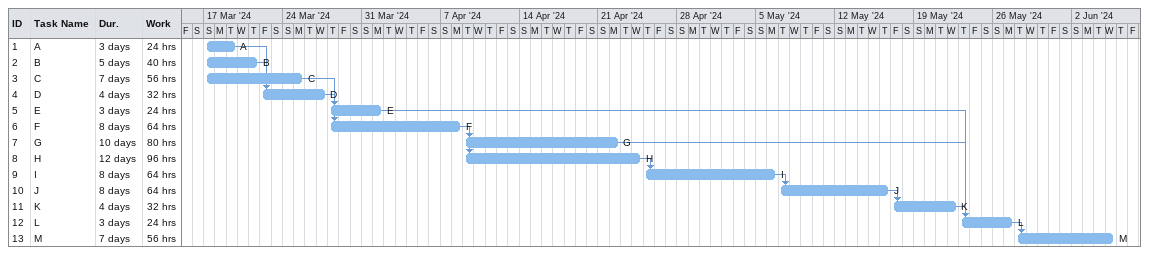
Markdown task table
| ID | Task | Duration | Start | Finish | Predecessors | Resources | Work (h) |
|---|---|---|---|---|---|---|---|
| 1 | A | 3d | 2024-03-17 | 2024-03-19 |  | A | 24 |
| 2 | B | 5d | 2024-03-17 | 2024-03-21 |  | B | 40 |
| 3 | C | 7d | 2024-03-17 | 2024-03-25 |  | C | 56 |
| 4 | D | 4d | 2024-03-22 | 2024-03-27 | 1, 2 | D | 32 |
| 5 | E | 3d | 2024-03-28 | 2024-04-01 | 4 | E | 24 |
| 6 | F | 8d | 2024-03-28 | 2024-04-08 | 3, 4 | F | 64 |
| 7 | G | 10d | 2024-04-09 | 2024-04-22 | 6 | G | 80 |
| 8 | H | 12d | 2024-04-09 | 2024-04-24 | 6 | H | 96 |
| 9 | I | 8d | 2024-04-25 | 2024-05-06 | 8 | I | 64 |
| 10 | J | 8d | 2024-05-07 | 2024-05-16 | 9 | J | 64 |
| 11 | K | 4d | 2024-05-17 | 2024-05-22 | 10 | K | 32 |
| 12 | L | 3d | 2024-05-23 | 2024-05-27 | 11, 7, 5 | L | 24 |
| 13 | M | 7d | 2024-05-28 | 2024-06-05 | 12 | M | 56 |
